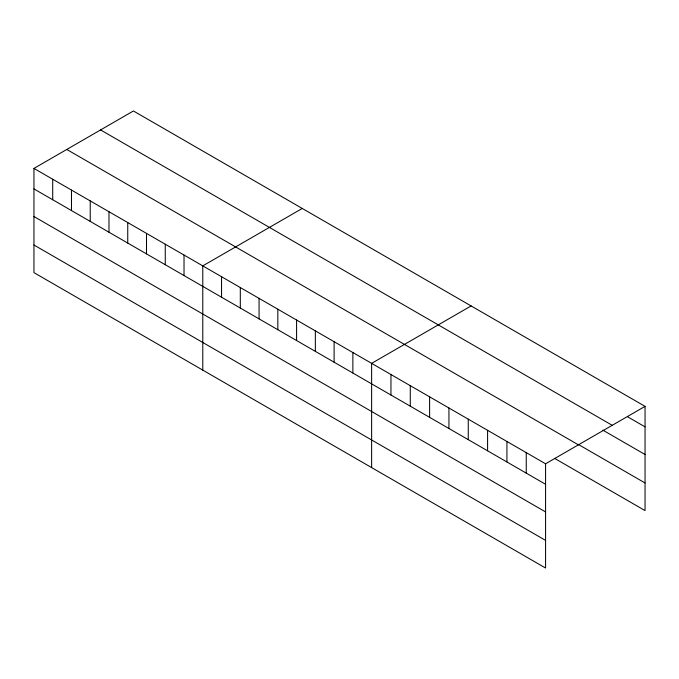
<?xml version="1.0" encoding="UTF-8"?>
<svg xmlns="http://www.w3.org/2000/svg" width="679" height="679" viewBox="0 0 679 679"><rect width="100%" height="100%" fill="white"/><g stroke="black" fill="none" stroke-linecap="round" stroke-linejoin="round"><path stroke-width="1.02" d="M33.95 168.409L545.577 463.791L545.577 568.026L33.95 272.635L33.95 168.409L133.423 110.974L645.05 406.365L645.05 510.591L554.556 458.35M302.257 208.453L202.783 265.879L202.783 370.114M471.099 305.932L371.625 363.358L371.625 467.593M545.577 463.791L645.05 406.365M627.481 416.719L645.05 426.862M100.594 129.927L612.22 425.317M602.876 430.147L645.05 454.497M578.279 444.414L645.05 482.964M66.78 149.456L578.406 444.838M33.95 188.906L545.577 484.288M33.95 216.533L545.577 511.924M33.95 245.009L545.577 540.391M526.25 452.63L526.25 473.136M506.924 441.477L506.924 461.975M487.59 430.316L487.59 450.814M468.264 419.155L468.264 439.652M448.938 407.994L448.938 428.5M429.612 396.842L429.612 417.339M410.277 385.68L410.277 406.178M390.951 374.519L390.951 395.017M352.868 352.528L352.868 373.026M334.102 341.698L334.102 362.196M315.345 330.868L315.345 351.366M296.587 320.038L296.587 340.535M277.83 309.208L277.83 329.705M259.064 298.378L259.064 318.875M240.307 287.548L240.307 308.045M221.549 276.718L221.549 297.215M184.026 255.049L184.026 275.555M165.269 244.219L165.269 264.725M146.511 233.389L146.511 253.887M127.745 222.559L127.745 243.057M108.988 211.729L108.988 232.226M90.231 200.899L90.231 221.396M71.473 190.069L71.473 210.566M52.707 179.239L52.707 199.736"/></g></svg>
